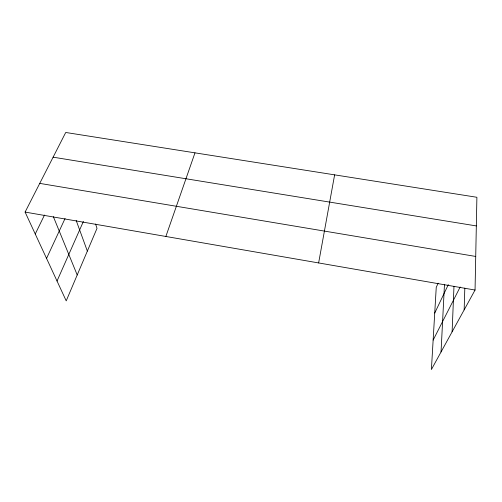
<?xml version="1.0" encoding="UTF-8"?>
<svg xmlns="http://www.w3.org/2000/svg" width="502" height="502" viewBox="0 0 502 502"><rect width="100%" height="100%" fill="white"/><g stroke="black" fill="none" stroke-linecap="round" stroke-linejoin="round"><path stroke-width="0.75" d="M438.133 283.191L436.244 287.364L431.4 369.528L475.049 290.043L476.9 197.28L65.724 132.472L25.1 212.082L66.214 300.867L97.011 228.354L95.593 224.017M464.155 309.885L464.814 288.117M452.107 331.822L453.984 286.259M441.038 351.977L444.483 284.295M318.632 262.941L334.621 174.853M165.861 236.473L194.983 152.846M57.027 281.032L83.382 221.476M46.554 258.417L65.065 218.502M434.732 313.06L448.311 284.621M35.247 234.001L44.502 215.032M433.138 340.111L460.165 287.012M53.118 157.176L476.329 225.925M39.746 183.381L475.72 256.447M25.1 212.082L475.049 290.043M53.363 216.676L77.208 274.983M76.191 220.485L87.348 251.1"/></g></svg>
